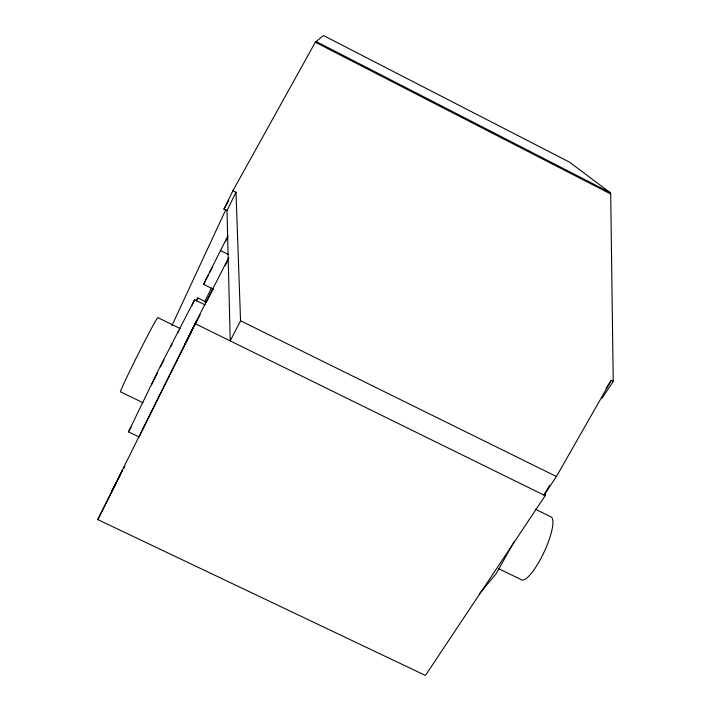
<?xml version="1.0" encoding="UTF-8"?>
<svg xmlns="http://www.w3.org/2000/svg" width="711" height="711" viewBox="0 0 711 711"><rect width="100%" height="100%" fill="white"/><g stroke="black" fill="none" stroke-linecap="round" stroke-linejoin="round"><path stroke-width="1.07" d="M228.773 257.515L195.063 323.629L97.771 519.59L425.445 675.45L545.159 495.683L545.355 492.359M141.702 431.684L139.196 437.007L128.487 431.844L159.415 368.022L194.592 299.731L205.195 304.957M191.917 305.712L194.592 299.731M171.929 325.576L225.885 209.487M232.924 190.708L236.008 192.254L240.549 320.768L230.222 340.907L227.013 210.687L223.947 209.158L232.924 190.708L315.311 42.225L323.487 35.55L569.422 162.09L610.109 192.583L610.705 194.005L613.229 381.372L602.093 398.169M227.013 210.687L236.008 192.254M204.608 302.006L211.434 288.053M213.504 289.226L203.542 284.302L227.893 235.874M196.325 300.86L197.765 297.936L206.252 302.122M225.494 241.669L227.884 236.825M120.754 473.81L122.452 470.318L111.627 491.976L116.355 482.405M142.12 430.795L170.107 374.448M225.36 265.363L228.818 258.395M117.724 479.898L120.319 474.69M188.299 337.716L196.218 321.763L184.851 344.515L187.828 338.667M170.587 373.471L184.513 345.697M185.509 343.706L187.997 338.747M188.477 337.787L190.912 332.97M194.805 325.265L200.155 314.671M208.936 297.278L212.829 289.573M97.771 519.59L114.8 486.022M118.808 478.13L119.804 476.148M123.812 468.256L124.816 466.274M196.227 300.869L197.765 297.936M203.542 284.302L208.634 274.606M209.656 272.668L212.198 267.825M206.35 302.122L208.421 298.247M128.487 431.844L131.046 427.115M223.947 209.158L228.658 200.626M514.497 541.098L496.216 573.599L479.498 593.667M549.541 485.524L544.039 495.132L556.42 476.521L611.273 380.385L613.229 381.372M606.003 388.348L611.273 380.385M498.278 568.48L521.074 579.545A34.75 8.674 -65 0 0 543.453 553.451A34.75 8.674 -65 0 0 551.132 516.959L535.339 509.218M143.044 402.746L120.559 391.85A41.593 1.138 -63.3 0 1 137.356 355.767A41.593 1.138 -63.3 0 1 157.806 317.595L180.167 328.562M195.063 323.629L545.159 495.683M240.549 320.768L556.42 476.521M220.232 250.414L228.471 254.502M315.844 41.362L610.109 192.583M315.311 42.225L610.705 194.005M151.487 384.9A41.531 0.48 -63.4 0 1 153.221 381.38M154.136 379.55A41.531 0.48 -63.4 0 1 157.442 372.875M160.41 366.929A41.531 0.48 -63.4 0 1 163.912 359.962M170.551 346.835A41.531 0.48 -63.4 0 1 171.973 344.062M177.919 332.57A41.531 0.48 -63.4 0 1 178.95 330.642"/></g></svg>
